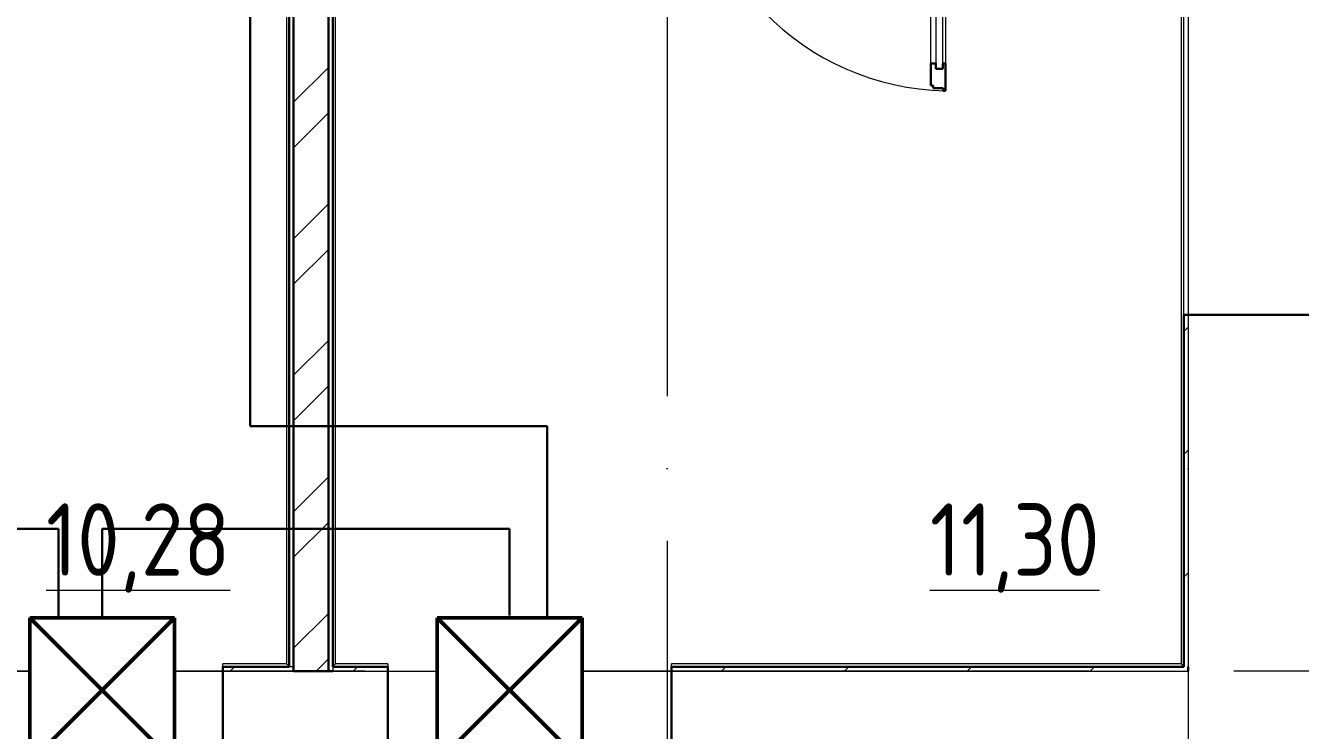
# Model space of a CAD drawing. Header units: millimetres. Extents: x -325553 to 627452, y -28539 to 738858.
# Drawn here: x 134251 to 138654, y 450974 to 453409 of the extents above; entities that cross this region are included whole.
import ezdxf

# ---------------------------------------------------------------- set-up
doc = ezdxf.new("R2010")
doc.units = ezdxf.units.MM
doc.set_wipeout_variables(frame=1)
doc.linetypes.add('ADSK_Линия сетки', pattern=[25, 20, -2.5, 0, -2.5])
for name, color, linetype, lineweight in [('RC-Линии_связи-Адресные', 5, 'Continuous', 30), ('Двери', 252, 'Continuous', 9), ('Марки помещений', 252, 'Continuous', 20), ('НО СКУД', 7, 'Continuous', 50), ('Ограждение', 252, 'Continuous', 9), ('Оси', 252, 'Continuous', 9), ('Стены внутренние', 7, 'Continuous', 18), ('Стены наружные', 7, 'Continuous', 18), ('Стены штриховка', 7, 'Continuous', 9)]:
    doc.layers.add(name, color=color, linetype=linetype, lineweight=lineweight)
doc.layers.add('Двери открывание', color=7, linetype='Continuous', lineweight=9, true_color=0xc0c0c0)
doc.styles.add('GOST Common_2', font='', dxfattribs={"width": 0.9, "height": 250})
doc.styles.get('GOST Common_2').set_extended_font_data('GOST type B')

# ---------------------------------------------------------------- blocks, each defined once
blk = doc.blocks.new('сс')
at = {"color": 1}
blk.add_wipeout([(449226.1, 14732.3), (448226.1, 14732.3), (448226.1, 15232.3), (449226.1, 15232.3)], dxfattribs=at).dxf.layer = 'НО СКУД'
at = {"layer": 'НО СКУД', "color": 1}
for p, q in [((448226.1, 15232.3), (449226.1, 15232.3)), ((448226.1, 14732.3), (448226.1, 15232.3)), ((448726.1, 15232.3), (448226.1, 14732.3)), ((448726.1, 14732.3), (448226.1, 15232.3)), ((448726.1, 15232.3), (448726.1, 14732.3)), ((449226.1, 15232.3), (448726.1, 14732.3)), ((449226.1, 14732.3), (448726.1, 15232.3)), ((449226.1, 15232.3), (449226.1, 14732.3)), ((449226.1, 14732.3), (448226.1, 14732.3))]:
    blk.add_line(p, q, dxfattribs=at)
at = {"layer": 'НО СКУД', "color": 1, "ltscale": 30}
blk.add_line((449226.1, 15232.3), (449226.1, 14732.3), dxfattribs=at)
blk = doc.blocks.new('2 этаж')
at = {"layer": 'Двери', "color": 251, "true_color": 0x636466}
for p, q in [((136654, 16086.7), (136654, 15340.7)), ((136678, 15340.7), (136678, 16086.7)), ((136637, 15358.7), (136637, 16068.7)), ((136687, 16068.7), (136687, 15358.7)), ((136654, 15340.7), (136678, 15340.7))]:
    blk.add_line(p, q, dxfattribs=at)
at = {"layer": 'Двери', "color": 251, "lineweight": 30, "true_color": 0x636466}
for p, q in [((136637, 15282.7), (136637, 15358.7)), ((136637, 15358.7), (136654, 15358.7)), ((136654, 15358.7), (136654, 15340.7)), ((136654, 15340.7), (136678, 15340.7)), ((136678, 15358.7), (136687, 15358.7)), ((136678, 15340.7), (136678, 15358.7)), ((136687, 15358.7), (136687, 15264.7)), ((136645, 15282.7), (136637, 15282.7)), ((136645, 15273.7), (136645, 15282.7)), ((136679, 15273.7), (136645, 15273.7)), ((136679, 15264.7), (136679, 15273.7)), ((136687, 15264.7), (136679, 15264.7))]:
    blk.add_line(p, q, dxfattribs=at)
at = {"layer": 'Двери открывание', "color": 251, "true_color": 0x636466}
blk.add_arc((136705, 16162.7), 898, 180, 268.8515, dxfattribs=at)
at = {"layer": 'Ограждение', "color": 251, "true_color": 0x636466}
for p, q in [((134411, 18960.7), (134411, 13285.7)), ((134581, 13285.7), (134581, 18960.7)), ((137501, 16155.7), (137501, 13285.7)), ((134191, 13275.7), (134191, 13285.7)), ((134411, 13285.7), (134191, 13285.7)), ((134411, 13285.7), (134421, 13275.7)), ((134581, 13285.7), (134571, 13275.7)), ((134761, 13285.7), (134581, 13285.7)), ((134761, 13285.7), (134761, 13275.7)), ((135741, 13275.7), (135741, 13285.7)), ((137501, 13285.7), (135741, 13285.7)), ((137501, 13285.7), (137511, 13275.7))]:
    blk.add_line(p, q, dxfattribs=at)
at = {"layer": 'Оси', "color": 251, "linetype": 'ADSK_Линия сетки', "ltscale": 100, "true_color": 0x636466}
for p, q in [((135726, 33711.4), (135726, -32265.4)), ((137526, 33711.4), (137526, -32265.4)), ((139683.5, 13260.7), (93565.9, 13260.7))]:
    blk.add_line(p, q, dxfattribs=at)
at = {"layer": 'Стены внутренние', "color": 251, "lineweight": 30, "true_color": 0x636466}
for p, q in [((137526, 14490.7), (138228, 14490.7)), ((134191, 12810.7), (134191, 13260.7)), ((134571, 13260.7), (134436, 13260.7)), ((134761, 12810.7), (134761, 13260.7)), ((135741, 12810.7), (135741, 13260.7)), ((137526, 13260.7), (137526, 13275.7))]:
    blk.add_line(p, q, dxfattribs=at)
at = {"layer": 'Стены внутренние', "color": 251, "true_color": 0x636466}
for p, q in [((137526, 14490.7), (137526, 13275.7)), ((133006, 13260.7), (134191, 13260.7)), ((134571, 13260.7), (137526, 13260.7))]:
    blk.add_line(p, q, dxfattribs=at)
at = {"layer": 'Стены наружные', "color": 251, "lineweight": 30, "true_color": 0x636466}
for p, q in [((134556, 13260.7), (134556, 18960.7)), ((134571, 18960.7), (134571, 13275.7)), ((134421, 18660.7), (134421, 13275.7)), ((134436, 13260.7), (134436, 18660.7)), ((137511, 13275.7), (137511, 14490.7)), ((137526, 14490.7), (137511, 14490.7)), ((134421, 13275.7), (134191, 13275.7)), ((134191, 13260.7), (134191, 13275.7)), ((134761, 13275.7), (134571, 13275.7)), ((134761, 13260.7), (134761, 13275.7)), ((137511, 13275.7), (135741, 13275.7)), ((135741, 13260.7), (135741, 13275.7))]:
    blk.add_line(p, q, dxfattribs=at)
at = {"layer": 'Стены наружные', "color": 251, "true_color": 0x636466}
for p, q in [((137511, 14490.7), (137511, 15820.7)), ((134191, 13260.7), (134436, 13260.7))]:
    blk.add_line(p, q, dxfattribs=at)
at = {"layer": 'Стены наружные', "color": 251, "linetype": 'Continuous', "lineweight": 9, "true_color": 0x636466}
for p, q in [((134436, 15225.5), (134556, 15345.5)), ((134436, 15068.3), (134556, 15188.3)), ((134436, 14754), (134556, 14874)), ((134436, 14596.9), (134556, 14716.9)), ((137511, 14433.3), (137526, 14448.3)), ((134436, 14282.6), (134556, 14402.6)), ((134436, 14125.4), (134556, 14245.4)), ((137511, 14009), (137526, 14024)), ((134436, 13811.1), (134556, 13931.1)), ((134436, 13653.9), (134556, 13773.9)), ((137511, 13584.8), (137526, 13599.8)), ((134436, 13339.6), (134556, 13459.6)), ((134514.3, 13260.7), (134556, 13302.5)), ((134217.1, 13260.7), (134232.1, 13275.7)), ((134641.4, 13260.7), (134656.4, 13275.7)), ((135914.2, 13260.7), (135929.2, 13275.7)), ((136338.4, 13260.7), (136353.4, 13275.7)), ((136762.7, 13260.7), (136777.7, 13275.7)), ((137187, 13260.7), (137202, 13275.7))]:
    blk.add_line(p, q, dxfattribs=at)
at = {"layer": 'Стены штриховка', "color": 251, "true_color": 0x636466}
for p, q in [((134436, 13275.7), (134421, 13275.7)), ((134571, 13275.7), (134571, 13260.7))]:
    blk.add_line(p, q, dxfattribs=at)
at = {"layer": 'Марки помещений', "color": 251, "true_color": 0x636466, "style": 'GOST Common_2', "width": 0.9}
for s, p in [('%%U10,28', (133580.9, 13589.9)), ('%%U11,30', (136633.5, 13589.9))]:
    blk.add_text(s, height=250, dxfattribs=at).set_placement(p)

msp = doc.modelspace()

# ---------------------------------------------------------------- linework, layer by layer
at = {"layer": 'RC-Линии_связи-Адресные'}
for p, q in [((135027, 452024.4), (135027, 460146.6)), ((136052, 452024.4), (135027, 452024.4)), ((136052, 451798.4), (136052, 452024.4)), ((136052, 451363.2), (136052, 451798.4)), ((133439.9, 451670.3), (134364.1, 451670.3)), ((134364.1, 451363.2), (134364.1, 451670.3)), ((134515.6, 451670.3), (135922.7, 451670.3)), ((135922.7, 451670.3), (135922.7, 451371.5))]:
    msp.add_line(p, q, dxfattribs=at)
msp.add_lwpolyline([(134515.6, 451363.2), (134515.6, 451670.3)], dxfattribs=at)

# ---------------------------------------------------------------- block references
msp.add_blockref('2 этаж', (740.6, 437918.3))

# ---------------------------------------------------------------- next in the draw order: block references
at = {"layer": 'RC-Линии_связи-Адресные', "rotation": 90}
for p in [(149497.8, 2137.1), (150905, 2137.1)]:
    msp.add_blockref('сс', p, dxfattribs=at)

doc.saveas('drawing.dxf')
